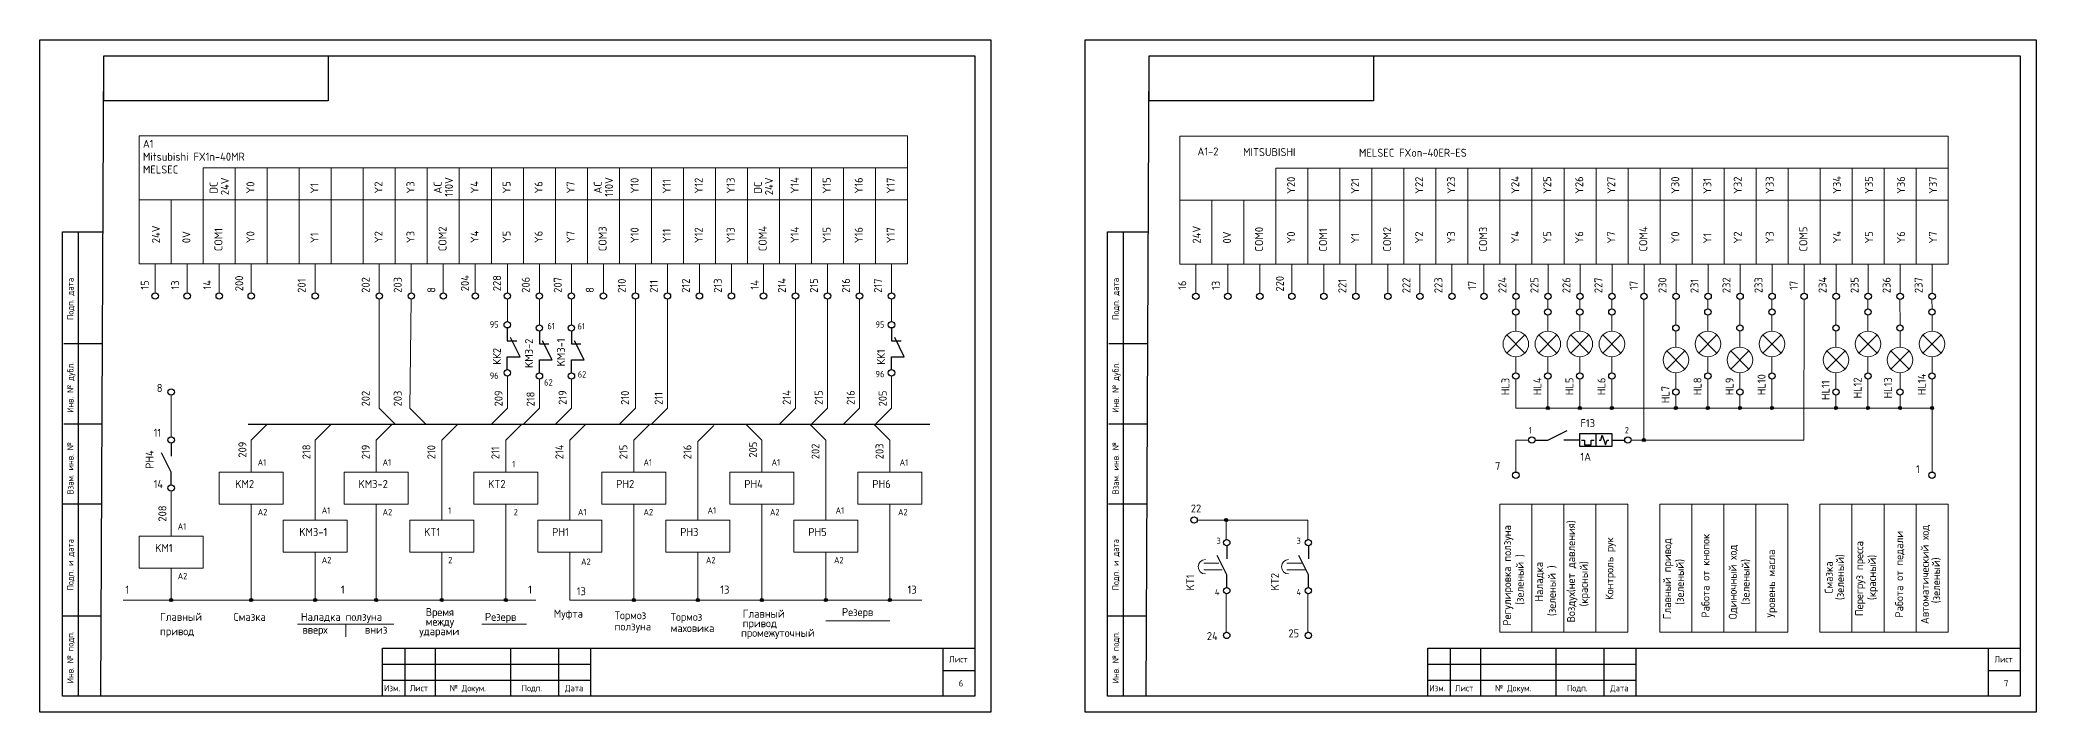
# Model space of a CAD drawing. Extents: x 1674 to 4134, y 3039 to 4124.
# Drawn here: x 1674 to 2298, y 3290 to 3500 of the extents above; entities that cross this region are included whole.
import ezdxf

# ---------------------------------------------------------------- set-up
doc = ezdxf.new("R2010")
doc.units = 0
doc.layers.get('0').update_dxf_attribs({"linetype": 'CONTINUOUS'})
doc.layers.add('Аппаратура', color=7, linetype='CONTINUOUS', lineweight=20)
doc.layers.add('Рамки', color=7, linetype='CONTINUOUS', lineweight=25)
doc.styles.get("Standard").update_dxf_attribs({"font": 'Standard'})

msp = doc.modelspace()

# ---------------------------------------------------------------- hatches: boundary and pattern name
h = msp.add_hatch(color=256)
edge = h.paths.add_edge_path(flags=0)
edge.add_arc((2145.5, 3385), 0.5, 0, 180)
edge.add_arc((2145.5, 3385), 0.5, 180, 0)
h = msp.add_hatch(color=256)
edge = h.paths.add_edge_path(flags=0)
edge.add_arc((2155.5, 3385), 0.5, 0, 180)
edge.add_arc((2155.5, 3385), 0.5, 180, 0)
h = msp.add_hatch(color=256)
edge = h.paths.add_edge_path(flags=0)
edge.add_arc((2165.5, 3385), 0.5, 0, 180)
edge.add_arc((2165.5, 3385), 0.5, 180, 0)
h = msp.add_hatch(color=256)
edge = h.paths.add_edge_path(flags=0)
edge.add_arc((2185.5, 3385), 0.5, 0, 180)
edge.add_arc((2185.5, 3385), 0.5, 180, 0)
h = msp.add_hatch(color=256)
edge = h.paths.add_edge_path(flags=0)
edge.add_arc((2195.5, 3385), 0.5, 0, 180)
edge.add_arc((2195.5, 3385), 0.5, 180, 0)
h = msp.add_hatch(color=256)
edge = h.paths.add_edge_path(flags=0)
edge.add_arc((2205.5, 3385), 0.5, 0, 180)
edge.add_arc((2205.5, 3385), 0.5, 180, 0)
h = msp.add_hatch(color=256)
edge = h.paths.add_edge_path(flags=0)
edge.add_arc((2215.5, 3385), 0.5, 0, 180)
edge.add_arc((2215.5, 3385), 0.5, 180, 0)
h = msp.add_hatch(color=256)
edge = h.paths.add_edge_path(flags=0)
edge.add_arc((2235.5, 3385), 0.5, 0, 180)
edge.add_arc((2235.5, 3385), 0.5, 180, 0)
h = msp.add_hatch(color=256)
edge = h.paths.add_edge_path(flags=0)
edge.add_arc((2245.5, 3385), 0.5, 0, 180)
edge.add_arc((2245.5, 3385), 0.5, 180, 0)
h = msp.add_hatch(color=256)
edge = h.paths.add_edge_path(flags=0)
edge.add_arc((2255.5, 3385), 0.5, 0, 180)
edge.add_arc((2255.5, 3385), 0.5, 180, 0)
h = msp.add_hatch(color=256)
edge = h.paths.add_edge_path(flags=0)
edge.add_arc((2265.5, 3385), 0.5, 0, 180)
edge.add_arc((2265.5, 3385), 0.5, 180, 0)
h = msp.add_hatch(color=256)
edge = h.paths.add_edge_path(flags=0)
edge.add_arc((2175.49, 3375), 0.5, 0, 180)
edge.add_arc((2175.49, 3375), 0.5, 180, 0)
h = msp.add_hatch(color=256)
edge = h.paths.add_edge_path(flags=0)
edge.add_arc((2045, 3350), 0.5, 0, 180)
edge.add_arc((2045, 3350), 0.5, 180, 0)
h = msp.add_hatch(color=256)
edge = h.paths.add_edge_path(flags=0)
edge.add_arc((1715.5, 3325), 0.5, 0, 180)
edge.add_arc((1715.5, 3325), 0.5, 180, 0)
h = msp.add_hatch(color=256)
edge = h.paths.add_edge_path(flags=0)
edge.add_arc((1740.5, 3325), 0.5, 0, 180)
edge.add_arc((1740.5, 3325), 0.5, 180, 0)
h = msp.add_hatch(color=256)
edge = h.paths.add_edge_path(flags=0)
edge.add_arc((1760.5, 3325), 0.5, 0, 180)
edge.add_arc((1760.5, 3325), 0.5, 180, 0)
h = msp.add_hatch(color=256)
edge = h.paths.add_edge_path(flags=0)
edge.add_arc((1779.5, 3325), 0.5, 0, 180)
edge.add_arc((1779.5, 3325), 0.5, 180, 0)
h = msp.add_hatch(color=256)
edge = h.paths.add_edge_path(flags=0)
edge.add_arc((1800, 3325), 0.5, 0, 180)
edge.add_arc((1800, 3325), 0.5, 180, 0)
h = msp.add_hatch(color=256)
edge = h.paths.add_edge_path(flags=0)
edge.add_arc((1820, 3325), 0.5, 0, 180)
edge.add_arc((1820, 3325), 0.5, 180, 0)
h = msp.add_hatch(color=256)
edge = h.paths.add_edge_path(flags=0)
edge.add_arc((1860, 3325), 0.5, 0, 180)
edge.add_arc((1860, 3325), 0.5, 180, 0)
h = msp.add_hatch(color=256)
edge = h.paths.add_edge_path(flags=0)
edge.add_arc((1880, 3325), 0.5, 0, 180)
edge.add_arc((1880, 3325), 0.5, 180, 0)
h = msp.add_hatch(color=256)
edge = h.paths.add_edge_path(flags=0)
edge.add_arc((1900, 3325), 0.5, 0, 180)
edge.add_arc((1900, 3325), 0.5, 180, 0)
h = msp.add_hatch(color=256)
edge = h.paths.add_edge_path(flags=0)
edge.add_arc((1920, 3325), 0.5, 0, 180)
edge.add_arc((1920, 3325), 0.5, 180, 0)
h = msp.add_hatch(color=256)
edge = h.paths.add_edge_path(flags=0)
edge.add_arc((1940, 3325), 0.5, 0, 180)
edge.add_arc((1940, 3325), 0.5, 180, 0)

# ---------------------------------------------------------------- linework, layer by layer
for p, q in [((1820.48, 3410), (1820.48, 3406)), ((1820.48, 3406), (1823.48, 3406)), ((1824.48, 3401), (1821.48, 3407)), ((1830.5, 3409), (1830.5, 3405)), ((1830.5, 3405), (1833.5, 3405)), ((1834.5, 3400), (1831.5, 3406)), ((1840.5, 3409), (1840.5, 3405)), ((1840.5, 3405), (1843.5, 3405)), ((1844.5, 3400), (1841.5, 3406)), ((1940.48, 3410), (1940.48, 3406)), ((1940.48, 3406), (1943.48, 3406)), ((1944.48, 3401), (1941.48, 3407)), ((1820.48, 3397), (1820.48, 3401)), ((1820.48, 3401), (1824.48, 3401)), ((1830.5, 3396), (1830.5, 3400)), ((1830.5, 3400), (1834.5, 3400)), ((1840.5, 3396), (1840.5, 3400)), ((1840.5, 3400), (1844.5, 3400)), ((1940.48, 3401), (1944.48, 3401)), ((1940.48, 3397), (1940.48, 3401)), ((1715.5, 3374), (1715.5, 3370)), ((2141.5, 3375), (2145.5, 3375)), ((2145.5, 3375), (2151.5, 3378)), ((2155.5, 3375), (2150.5, 3375)), ((2156, 3375), (2157, 3375)), ((2157, 3375), (2157, 3373.5)), ((2157, 3373.5), (2159, 3373.5)), ((2159, 3375), (2160, 3375)), ((2159, 3373.5), (2159, 3375)), ((2160.5, 3377), (2160.5, 3373)), ((2161.5, 3375), (2162, 3375)), ((2162, 3375), (2162.5, 3376.5)), ((2162.5, 3376.5), (2163.5, 3373.5)), ((2163.5, 3373.5), (2164, 3375)), ((2164, 3375), (2164.5, 3375)), ((2165.5, 3375), (2169.5, 3375)), ((1715.5, 3365), (1712.5, 3371)), ((1715.5, 3361), (1715.5, 3365)), ((2045.2, 3332.92), (2042.2, 3338.92)), ((2045.2, 3341.92), (2045.2, 3337.92)), ((2070.7, 3332.92), (2067.7, 3338.92)), ((2070.7, 3341.92), (2070.7, 3337.92)), ((2045.2, 3328.92), (2045.2, 3332.92)), ((2070.7, 3328.92), (2070.7, 3332.92))]:
    msp.add_line(p, q)
msp.add_lwpolyline([(2155.5, 3377), (2165.5, 3377), (2165.5, 3373), (2155.5, 3373)], close=True)
for centre, radius in [((1710.5, 3420), 1), ((1720.5, 3420), 1), ((1730.5, 3420), 1), ((1740.5, 3420), 1), ((1760.5, 3420), 1), ((1780.5, 3420), 1), ((1790.5, 3420), 1), ((1800.5, 3420), 1), ((1810.5, 3420), 1), ((1820.5, 3420), 1), ((1830.5, 3420), 1), ((1840.5, 3420), 1), ((1850.5, 3420), 1), ((1860.5, 3420), 1), ((1870.5, 3420), 1), ((1880.5, 3420), 1), ((1890.5, 3420), 1), ((1900.5, 3420), 1), ((1910.5, 3420), 1), ((1920.5, 3420), 1), ((1930.5, 3420), 1), ((1940.5, 3420), 1), ((2035.55, 3419.89), 1), ((2045.55, 3419.89), 1), ((2055.55, 3419.89), 1), ((2065.55, 3419.89), 1), ((2075.55, 3419.89), 1), ((2085.55, 3419.89), 1), ((2095.55, 3419.89), 1), ((2105.55, 3419.89), 1), ((2115.55, 3419.89), 1), ((2125.55, 3419.89), 1), ((2135.55, 3419.89), 1), ((2145.55, 3419.89), 1), ((2155.55, 3419.89), 1), ((2165.55, 3419.89), 1), ((2175.55, 3419.89), 1), ((2185.55, 3419.89), 1), ((2195.55, 3419.89), 1), ((2205.55, 3419.89), 1), ((2215.55, 3419.89), 1), ((2225.55, 3419.89), 1), ((2235.55, 3419.89), 1), ((2245.55, 3419.89), 1), ((2255.55, 3419.89), 1), ((2265.55, 3419.89), 1), ((1820.48, 3411), 1), ((1830.5, 3410), 1), ((1840.5, 3410), 1), ((1940.48, 3411), 1), ((2135.5, 3415), 1), ((2145.5, 3415), 1), ((2155.5, 3415), 1), ((2165.5, 3415), 1), ((2185.5, 3410), 1), ((2195.5, 3415), 1), ((2205.5, 3410), 1), ((2215.5, 3415), 1), ((2235.5, 3410), 1), ((2245.5, 3415), 1), ((2255.5, 3410), 1), ((2265.5, 3415), 1), ((1820.5, 3396), 1), ((1830.52, 3395), 1), ((1840.52, 3395), 1), ((1940.5, 3396), 1), ((2135.5, 3395), 1), ((2145.5, 3395), 1), ((2155.5, 3395), 1), ((2165.5, 3395), 1), ((2195.5, 3395), 1), ((2215.5, 3395), 1), ((2245.5, 3395), 1), ((2265.5, 3395), 1), ((1715.5, 3390), 1), ((2185.5, 3390), 1), ((2205.5, 3390), 1), ((2235.5, 3390), 1), ((2255.5, 3390), 1), ((2145.5, 3385), 0.5), ((2155.5, 3385), 0.5), ((2165.5, 3385), 0.5), ((2185.5, 3385), 0.5), ((2195.5, 3385), 0.5), ((2205.5, 3385), 0.5), ((2215.5, 3385), 0.5), ((2235.5, 3385), 0.5), ((2245.5, 3385), 0.5), ((2255.5, 3385), 0.5), ((2265.5, 3385), 0.5), ((1715.5, 3375), 1), ((2140.5, 3375), 1), ((2170.5, 3375), 1), ((2175.49, 3375), 0.5), ((1715.5, 3360), 1), ((2135.5, 3364), 1), ((2265.5, 3364), 1), ((2035, 3350), 1), ((2045, 3350), 0.5), ((2045.2, 3342.92), 1), ((2070.7, 3342.92), 1), ((1715.5, 3325), 0.5), ((1740.5, 3325), 0.5), ((1760.5, 3325), 0.5), ((1779.5, 3325), 0.5), ((1800, 3325), 0.5), ((1820, 3325), 0.5), ((1860, 3325), 0.5), ((1880, 3325), 0.5), ((1900, 3325), 0.5), ((1920, 3325), 0.5), ((1940, 3325), 0.5), ((2045.2, 3327.92), 1), ((2070.7, 3327.92), 1), ((2045.2, 3313.96), 1), ((2070.7, 3313.96), 1)]:
    msp.add_circle(centre, radius)
at = {"layer": 'Аппаратура'}
for p, q in [((1710.5, 3430), (1710.5, 3421)), ((1720.5, 3430), (1720.5, 3421)), ((1730.5, 3430), (1730.5, 3421)), ((1740.5, 3430), (1740.5, 3421)), ((1760.5, 3430), (1760.5, 3421)), ((1780.5, 3430), (1780.5, 3421)), ((1790.5, 3430), (1790.5, 3421)), ((1800.5, 3430), (1800.5, 3421)), ((1810.5, 3430), (1810.5, 3421)), ((1820.5, 3430), (1820.5, 3421)), ((1830.5, 3430), (1830.5, 3421)), ((1840.5, 3430), (1840.5, 3421)), ((1850.5, 3430), (1850.5, 3421)), ((1860.5, 3430), (1860.5, 3421)), ((1870.5, 3430), (1870.5, 3421)), ((1880.5, 3430), (1880.5, 3421)), ((1890.5, 3430), (1890.5, 3421)), ((1900.5, 3430), (1900.5, 3421)), ((1910.5, 3430), (1910.5, 3421)), ((1920.5, 3430), (1920.5, 3421)), ((1930.5, 3430), (1930.5, 3421)), ((1940.5, 3430), (1940.5, 3421)), ((2035.55, 3429.89), (2035.55, 3420.89)), ((2045.55, 3429.89), (2045.55, 3420.89)), ((2055.55, 3429.89), (2055.55, 3420.89)), ((2065.55, 3429.89), (2065.55, 3420.89)), ((2075.55, 3429.89), (2075.55, 3420.89)), ((2085.55, 3429.89), (2085.55, 3420.89)), ((2095.55, 3429.89), (2095.55, 3420.89)), ((2105.55, 3429.89), (2105.55, 3420.89)), ((2115.55, 3429.89), (2115.55, 3420.89)), ((2125.55, 3429.89), (2125.55, 3420.89)), ((2135.55, 3429.89), (2135.55, 3420.89)), ((2145.55, 3429.89), (2145.55, 3420.89)), ((2155.55, 3429.89), (2155.55, 3420.89)), ((2165.55, 3429.89), (2165.55, 3420.89)), ((2175.55, 3429.89), (2175.55, 3420.89)), ((2185.55, 3429.89), (2185.55, 3420.89)), ((2195.55, 3429.89), (2195.55, 3420.89)), ((2205.55, 3429.89), (2205.55, 3420.89)), ((2215.55, 3429.89), (2215.55, 3420.89)), ((2225.55, 3429.89), (2225.55, 3420.89)), ((2235.55, 3429.89), (2235.55, 3420.89)), ((2245.55, 3429.89), (2245.55, 3420.89)), ((2255.55, 3429.89), (2255.55, 3420.89)), ((2265.55, 3429.89), (2265.55, 3420.89)), ((1780.5, 3419), (1780.5, 3385)), ((1790.5, 3419), (1790, 3385)), ((1820.5, 3412), (1820.5, 3419)), ((1830.5, 3411), (1830.5, 3419)), ((1840.5, 3411), (1840.5, 3419)), ((1860.5, 3419), (1860.5, 3385)), ((1870.5, 3419), (1870.5, 3385)), ((1910.5, 3419), (1910.5, 3385)), ((1920.5, 3419), (1920.5, 3385)), ((1930.5, 3419), (1930.5, 3385)), ((1940.5, 3412), (1940.5, 3419)), ((2135.49, 3418.9), (2135.5, 3416)), ((2145.49, 3418.9), (2145.5, 3416)), ((2155.49, 3418.9), (2155.5, 3416)), ((2165.49, 3418.9), (2165.5, 3416)), ((2175.49, 3418.9), (2175.49, 3375)), ((2185.49, 3418.9), (2185.5, 3411)), ((2195.49, 3418.9), (2195.5, 3416)), ((2205.49, 3418.9), (2205.5, 3411)), ((2215.49, 3418.9), (2215.5, 3416)), ((2225.5, 3375), (2225.55, 3418.89)), ((2235.49, 3418.9), (2235.5, 3411)), ((2245.49, 3418.9), (2245.5, 3416)), ((2255.49, 3418.9), (2255.5, 3411)), ((2265.49, 3418.9), (2265.5, 3416)), ((2135.5, 3409), (2135.5, 3414)), ((2145.5, 3409), (2145.5, 3414)), ((2155.5, 3409), (2155.5, 3414)), ((2165.5, 3409), (2165.5, 3414)), ((2195.5, 3409), (2195.5, 3414)), ((2215.5, 3409), (2215.5, 3414)), ((2245.5, 3409), (2245.5, 3414)), ((2265.5, 3409), (2265.5, 3414)), ((2132.67, 3407.83), (2138.33, 3402.17)), ((2132.67, 3402.17), (2138.33, 3407.83)), ((2142.67, 3402.17), (2148.33, 3407.83)), ((2142.67, 3407.83), (2148.33, 3402.17)), ((2152.67, 3402.17), (2158.33, 3407.83)), ((2152.67, 3407.83), (2158.33, 3402.17)), ((2162.67, 3402.17), (2168.33, 3407.83)), ((2162.67, 3407.83), (2168.33, 3402.17)), ((2185.5, 3404), (2185.5, 3409)), ((2192.67, 3407.83), (2198.33, 3402.17)), ((2192.67, 3402.17), (2198.33, 3407.83)), ((2205.5, 3404), (2205.5, 3409)), ((2212.67, 3407.83), (2218.33, 3402.17)), ((2212.67, 3402.17), (2218.33, 3407.83)), ((2235.5, 3404), (2235.5, 3409)), ((2242.67, 3407.83), (2248.33, 3402.17)), ((2242.67, 3402.17), (2248.33, 3407.83)), ((2255.5, 3404), (2255.5, 3409)), ((2262.67, 3407.83), (2268.33, 3402.17)), ((2262.67, 3402.17), (2268.33, 3407.83)), ((2135.5, 3396), (2135.5, 3401)), ((2145.5, 3396), (2145.5, 3401)), ((2155.5, 3396), (2155.5, 3401)), ((2165.5, 3396), (2165.5, 3401)), ((2182.67, 3402.83), (2188.33, 3397.17)), ((2182.67, 3397.17), (2188.33, 3402.83)), ((2195.5, 3396), (2195.5, 3401)), ((2202.67, 3402.83), (2208.33, 3397.17)), ((2202.67, 3397.17), (2208.33, 3402.83)), ((2215.5, 3396), (2215.5, 3401)), ((2232.67, 3402.83), (2238.33, 3397.17)), ((2232.67, 3397.17), (2238.33, 3402.83)), ((2245.5, 3396), (2245.5, 3401)), ((2252.67, 3402.83), (2258.33, 3397.17)), ((2252.67, 3397.17), (2258.33, 3402.83)), ((2265.5, 3396), (2265.5, 3401)), ((1820.5, 3385), (1820.5, 3395)), ((1830.5, 3394), (1830.5, 3385)), ((1840.52, 3394), (1840.52, 3385)), ((1940.5, 3395), (1940.5, 3385)), ((2135.5, 3394), (2135.5, 3385)), ((2145.5, 3394), (2145.5, 3385)), ((2155.5, 3394), (2155.5, 3385)), ((2165.5, 3394), (2165.5, 3385)), ((2185.5, 3391), (2185.5, 3396)), ((2195.5, 3394), (2195.5, 3385)), ((2205.5, 3391), (2205.5, 3396)), ((2215.5, 3394), (2215.5, 3385)), ((2235.5, 3391), (2235.5, 3396)), ((2245.5, 3394), (2245.5, 3385)), ((2255.5, 3391), (2255.5, 3396)), ((2265.5, 3394), (2265.5, 3365)), ((1715.5, 3389), (1715.5, 3376)), ((2185.5, 3389), (2185.5, 3385)), ((2205.5, 3389), (2205.5, 3385)), ((2235.5, 3389), (2235.5, 3385)), ((2255.5, 3389), (2255.5, 3385)), ((1740.5, 3375), (1745.5, 3380)), ((1760.5, 3375), (1765.5, 3380)), ((1779.5, 3375), (1784.5, 3380)), ((1785.5, 3380), (1780.5, 3385)), ((1795, 3380), (1790, 3385)), ((1800, 3375), (1805, 3380)), ((1820.5, 3385), (1815.5, 3380)), ((1820, 3375), (1825, 3380)), ((1830.5, 3385), (1825.5, 3380)), ((1840.5, 3385), (1835.5, 3380)), ((1840, 3375), (1845, 3380)), ((1860.5, 3385), (1855.5, 3380)), ((1860, 3375), (1865, 3380)), ((1870.5, 3385), (1865.5, 3380)), ((1880, 3374.5), (1885, 3379.5)), ((1900, 3375), (1895, 3380)), ((1910.5, 3385), (1905.5, 3380)), ((1920, 3375), (1915, 3380)), ((1920.5, 3385), (1915.5, 3380)), ((1930.5, 3385), (1925.5, 3380)), ((1940, 3375), (1935, 3380)), ((1940.5, 3385), (1935.5, 3380)), ((2265.5, 3385), (2135.5, 3385)), ((1740.5, 3365), (1740.5, 3375)), ((1760.5, 3350), (1760.5, 3375)), ((1779.5, 3365), (1779.5, 3375)), ((1800, 3350), (1800, 3375)), ((1820, 3365), (1820, 3375)), ((1840, 3350), (1840, 3375)), ((1860, 3365), (1860, 3375)), ((1880, 3350), (1880, 3374.5)), ((1900, 3375), (1900, 3365)), ((1920, 3350), (1920, 3375)), ((1940, 3365), (1940, 3375)), ((2135.5, 3375), (2135.5, 3365)), ((2139.5, 3375), (2135.5, 3375)), ((2171.5, 3375), (2175.49, 3375)), ((2175.49, 3375), (2225.5, 3375)), ((1715.5, 3345), (1715.5, 3359)), ((1740.5, 3355), (1740.5, 3325)), ((1779.5, 3355), (1779.5, 3325)), ((1820, 3355), (1820, 3325)), ((1860, 3355), (1860, 3325)), ((1900, 3355), (1900, 3325)), ((1940, 3355), (1940, 3325)), ((2036, 3350), (2070.5, 3350)), ((2045.02, 3343.9), (2045, 3350)), ((2070.52, 3343.9), (2070.5, 3350)), ((1760.5, 3340), (1760.5, 3325)), ((1800, 3340), (1800, 3325)), ((1840, 3340), (1840, 3325)), ((1880, 3340), (1880, 3325)), ((1920, 3340), (1920, 3325)), ((2042.7, 3336.5), (2038, 3336.5)), ((2068.7, 3336.5), (2064, 3336.5)), ((1715.5, 3335), (1715.5, 3325)), ((2043.75, 3334.4), (2038, 3334.4)), ((2069.75, 3334.4), (2064, 3334.4)), ((1811, 3325), (1700.5, 3325)), ((1810.5, 3325), (1829.38, 3325)), ((1840, 3325), (1950, 3325)), ((2044.99, 3326.94), (2044.99, 3315)), ((2070.49, 3326.94), (2070.49, 3315)), ((1755, 3317.5), (1785, 3317.5)), ((1770, 3317.5), (1770, 3313.5)), ((1812.5, 3317.5), (1826.5, 3317.5)), ((1920, 3318.5), (1940, 3318.5))]:
    msp.add_line(p, q, dxfattribs=at)
at = {"layer": 'Аппаратура', "lineweight": 30}
msp.add_line((1739.5, 3380), (1952.5, 3380), dxfattribs=at)
at = {"layer": 'Аппаратура'}
for points in [[(1945.5, 3450), (1705.5, 3450), (1705.5, 3470), (1945.5, 3470)], [(2270.55, 3449.89), (2030.55, 3449.89), (2030.55, 3469.89), (2270.55, 3469.89)], [(1725.5, 3450), (1735.5, 3450), (1735.5, 3460), (1725.5, 3460)], [(1735.5, 3450), (1745.5, 3450), (1745.5, 3460), (1735.5, 3460)], [(1745.5, 3450), (1755.5, 3450), (1755.5, 3460), (1745.5, 3460)], [(1755.5, 3450), (1765.5, 3450), (1765.5, 3460), (1755.5, 3460)], [(1765.5, 3450), (1775.5, 3450), (1775.5, 3460), (1765.5, 3460)], [(1775.5, 3450), (1785.5, 3450), (1785.5, 3460), (1775.5, 3460)], [(1785.5, 3450), (1795.5, 3450), (1795.5, 3460), (1785.5, 3460)], [(1795.5, 3450), (1805.5, 3450), (1805.5, 3460), (1795.5, 3460)], [(1805.5, 3450), (1815.5, 3450), (1815.5, 3460), (1805.5, 3460)], [(1815.5, 3450), (1825.5, 3450), (1825.5, 3460), (1815.5, 3460)], [(1825.5, 3450), (1835.5, 3450), (1835.5, 3460), (1825.5, 3460)], [(1835.5, 3450), (1845.5, 3450), (1845.5, 3460), (1835.5, 3460)], [(1845.5, 3450), (1855.5, 3450), (1855.5, 3460), (1845.5, 3460)], [(1855.5, 3450), (1865.5, 3450), (1865.5, 3460), (1855.5, 3460)], [(1865.5, 3450), (1875.5, 3450), (1875.5, 3460), (1865.5, 3460)], [(1875.5, 3450), (1885.5, 3450), (1885.5, 3460), (1875.5, 3460)], [(1885.5, 3450), (1895.5, 3450), (1895.5, 3460), (1885.5, 3460)], [(1895.5, 3450), (1905.5, 3450), (1905.5, 3460), (1895.5, 3460)], [(1905.5, 3450), (1915.5, 3450), (1915.5, 3460), (1905.5, 3460)], [(1915.5, 3450), (1925.5, 3450), (1925.5, 3460), (1915.5, 3460)], [(1925.5, 3450), (1935.5, 3450), (1935.5, 3460), (1925.5, 3460)], [(1935.5, 3450), (1945.5, 3450), (1945.5, 3460), (1935.5, 3460)], [(2060.55, 3449.89), (2070.55, 3449.89), (2070.55, 3459.89), (2060.55, 3459.89)], [(2070.55, 3449.89), (2080.55, 3449.89), (2080.55, 3459.89), (2070.55, 3459.89)], [(2080.55, 3449.89), (2090.55, 3449.89), (2090.55, 3459.89), (2080.55, 3459.89)], [(2090.55, 3449.89), (2100.55, 3449.89), (2100.55, 3459.89), (2090.55, 3459.89)], [(2100.55, 3449.89), (2110.55, 3449.89), (2110.55, 3459.89), (2100.55, 3459.89)], [(2110.55, 3449.89), (2120.55, 3449.89), (2120.55, 3459.89), (2110.55, 3459.89)], [(2120.55, 3449.89), (2130.55, 3449.89), (2130.55, 3459.89), (2120.55, 3459.89)], [(2130.55, 3449.89), (2140.55, 3449.89), (2140.55, 3459.89), (2130.55, 3459.89)], [(2140.55, 3449.89), (2150.55, 3449.89), (2150.55, 3459.89), (2140.55, 3459.89)], [(2150.55, 3449.89), (2160.55, 3449.89), (2160.55, 3459.89), (2150.55, 3459.89)], [(2160.55, 3449.89), (2170.55, 3449.89), (2170.55, 3459.89), (2160.55, 3459.89)], [(2170.55, 3449.89), (2180.55, 3449.89), (2180.55, 3459.89), (2170.55, 3459.89)], [(2180.55, 3449.89), (2190.55, 3449.89), (2190.55, 3459.89), (2180.55, 3459.89)], [(2190.55, 3449.89), (2200.55, 3449.89), (2200.55, 3459.89), (2190.55, 3459.89)], [(2200.55, 3449.89), (2210.55, 3449.89), (2210.55, 3459.89), (2200.55, 3459.89)], [(2210.55, 3449.89), (2220.55, 3449.89), (2220.55, 3459.89), (2210.55, 3459.89)], [(2220.55, 3449.89), (2230.55, 3449.89), (2230.55, 3459.89), (2220.55, 3459.89)], [(2230.55, 3449.89), (2240.55, 3449.89), (2240.55, 3459.89), (2230.55, 3459.89)], [(2240.55, 3449.89), (2250.55, 3449.89), (2250.55, 3459.89), (2240.55, 3459.89)], [(2250.55, 3449.89), (2260.55, 3449.89), (2260.55, 3459.89), (2250.55, 3459.89)], [(2260.55, 3449.89), (2270.55, 3449.89), (2270.55, 3459.89), (2260.55, 3459.89)], [(1715.5, 3450), (1705.5, 3450), (1705.5, 3430), (1715.5, 3430)], [(1725.5, 3450), (1715.5, 3450), (1715.5, 3430), (1725.5, 3430)], [(1735.5, 3450), (1725.5, 3450), (1725.5, 3430), (1735.5, 3430)], [(1745.5, 3450), (1735.5, 3450), (1735.5, 3430), (1745.5, 3430)], [(1755.5, 3450), (1745.5, 3450), (1745.5, 3430), (1755.5, 3430)], [(1765.5, 3450), (1755.5, 3450), (1755.5, 3430), (1765.5, 3430)], [(1775.5, 3450), (1765.5, 3450), (1765.5, 3430), (1775.5, 3430)], [(1785.5, 3450), (1775.5, 3450), (1775.5, 3430), (1785.5, 3430)], [(1795.5, 3450), (1785.5, 3450), (1785.5, 3430), (1795.5, 3430)], [(1805.5, 3450), (1795.5, 3450), (1795.5, 3430), (1805.5, 3430)], [(1815.5, 3450), (1805.5, 3450), (1805.5, 3430), (1815.5, 3430)], [(1825.5, 3450), (1815.5, 3450), (1815.5, 3430), (1825.5, 3430)], [(1835.5, 3450), (1825.5, 3450), (1825.5, 3430), (1835.5, 3430)], [(1845.5, 3450), (1835.5, 3450), (1835.5, 3430), (1845.5, 3430)], [(1855.5, 3450), (1845.5, 3450), (1845.5, 3430), (1855.5, 3430)], [(1865.5, 3450), (1855.5, 3450), (1855.5, 3430), (1865.5, 3430)], [(1875.5, 3450), (1865.5, 3450), (1865.5, 3430), (1875.5, 3430)], [(1885.5, 3450), (1875.5, 3450), (1875.5, 3430), (1885.5, 3430)], [(1895.5, 3450), (1885.5, 3450), (1885.5, 3430), (1895.5, 3430)], [(1905.5, 3450), (1895.5, 3450), (1895.5, 3430), (1905.5, 3430)], [(1915.5, 3450), (1905.5, 3450), (1905.5, 3430), (1915.5, 3430)], [(1925.5, 3450), (1915.5, 3450), (1915.5, 3430), (1925.5, 3430)], [(1935.5, 3450), (1925.5, 3450), (1925.5, 3430), (1935.5, 3430)], [(1945.5, 3450), (1935.5, 3450), (1935.5, 3430), (1945.5, 3430)], [(2040.55, 3449.89), (2030.55, 3449.89), (2030.55, 3429.89), (2040.55, 3429.89)], [(2050.55, 3449.89), (2040.55, 3449.89), (2040.55, 3429.89), (2050.55, 3429.89)], [(2060.55, 3449.89), (2050.55, 3449.89), (2050.55, 3429.89), (2060.55, 3429.89)], [(2070.55, 3449.89), (2060.55, 3449.89), (2060.55, 3429.89), (2070.55, 3429.89)], [(2080.55, 3449.89), (2070.55, 3449.89), (2070.55, 3429.89), (2080.55, 3429.89)], [(2090.55, 3449.89), (2080.55, 3449.89), (2080.55, 3429.89), (2090.55, 3429.89)], [(2100.55, 3449.89), (2090.55, 3449.89), (2090.55, 3429.89), (2100.55, 3429.89)], [(2110.55, 3449.89), (2100.55, 3449.89), (2100.55, 3429.89), (2110.55, 3429.89)], [(2120.55, 3449.89), (2110.55, 3449.89), (2110.55, 3429.89), (2120.55, 3429.89)], [(2130.55, 3449.89), (2120.55, 3449.89), (2120.55, 3429.89), (2130.55, 3429.89)], [(2140.55, 3449.89), (2130.55, 3449.89), (2130.55, 3429.89), (2140.55, 3429.89)], [(2150.55, 3449.89), (2140.55, 3449.89), (2140.55, 3429.89), (2150.55, 3429.89)], [(2160.55, 3449.89), (2150.55, 3449.89), (2150.55, 3429.89), (2160.55, 3429.89)], [(2170.55, 3449.89), (2160.55, 3449.89), (2160.55, 3429.89), (2170.55, 3429.89)], [(2180.55, 3449.89), (2170.55, 3449.89), (2170.55, 3429.89), (2180.55, 3429.89)], [(2190.55, 3449.89), (2180.55, 3449.89), (2180.55, 3429.89), (2190.55, 3429.89)], [(2200.55, 3449.89), (2190.55, 3449.89), (2190.55, 3429.89), (2200.55, 3429.89)], [(2210.55, 3449.89), (2200.55, 3449.89), (2200.55, 3429.89), (2210.55, 3429.89)], [(2220.55, 3449.89), (2210.55, 3449.89), (2210.55, 3429.89), (2220.55, 3429.89)], [(2230.55, 3449.89), (2220.55, 3449.89), (2220.55, 3429.89), (2230.55, 3429.89)], [(2240.55, 3449.89), (2230.55, 3449.89), (2230.55, 3429.89), (2240.55, 3429.89)], [(2250.55, 3449.89), (2240.55, 3449.89), (2240.55, 3429.89), (2250.55, 3429.89)], [(2260.55, 3449.89), (2250.55, 3449.89), (2250.55, 3429.89), (2260.55, 3429.89)], [(2270.55, 3449.89), (2260.55, 3449.89), (2260.55, 3429.89), (2270.55, 3429.89)], [(1730.5, 3365), (1750.5, 3365), (1750.5, 3355), (1730.5, 3355)], [(1769.5, 3365), (1789.5, 3365), (1789.5, 3355), (1769.5, 3355)], [(1810, 3365), (1830, 3365), (1830, 3355), (1810, 3355)], [(1850, 3365), (1870, 3365), (1870, 3355), (1850, 3355)], [(1890, 3365), (1910, 3365), (1910, 3355), (1890, 3355)], [(1930, 3365), (1950, 3365), (1950, 3355), (1930, 3355)], [(2130.5, 3355), (2140.5, 3355), (2140.5, 3315), (2130.5, 3315)], [(2140.5, 3355), (2150.5, 3355), (2150.5, 3315), (2140.5, 3315)], [(2150.5, 3355), (2160.5, 3355), (2160.5, 3315), (2150.5, 3315)], [(2160.5, 3355), (2170.5, 3355), (2170.5, 3315), (2160.5, 3315)], [(2180.5, 3355), (2190.5, 3355), (2190.5, 3315), (2180.5, 3315)], [(2190.5, 3355), (2200.5, 3355), (2200.5, 3315), (2190.5, 3315)], [(2200.5, 3355), (2210.5, 3355), (2210.5, 3315), (2200.5, 3315)], [(2210.5, 3355), (2220.5, 3355), (2220.5, 3315), (2210.5, 3315)], [(2230.5, 3355), (2240.5, 3355), (2240.5, 3315), (2230.5, 3315)], [(2240.5, 3355), (2250.5, 3355), (2250.5, 3315), (2240.5, 3315)], [(2250.5, 3355), (2260.5, 3355), (2260.5, 3315), (2250.5, 3315)], [(2260.5, 3355), (2270.5, 3355), (2270.5, 3315), (2260.5, 3315)], [(1750.5, 3350), (1770.5, 3350), (1770.5, 3340), (1750.5, 3340)], [(1790, 3350), (1810, 3350), (1810, 3340), (1790, 3340)], [(1830, 3350), (1850, 3350), (1850, 3340), (1830, 3340)], [(1870, 3350), (1890, 3350), (1890, 3340), (1870, 3340)], [(1910, 3350), (1930, 3350), (1930, 3340), (1910, 3340)], [(1705.5, 3345), (1725.5, 3345), (1725.5, 3335), (1705.5, 3335)]]:
    msp.add_lwpolyline(points, close=True, dxfattribs=at)
for centre in [(2135.5, 3405), (2145.5, 3405), (2155.5, 3405), (2165.5, 3405), (2195.5, 3405), (2215.5, 3405), (2245.5, 3405), (2265.5, 3405), (2185.5, 3400), (2205.5, 3400), (2235.5, 3400), (2255.5, 3400)]:
    msp.add_circle(centre, 4, dxfattribs=at)
for centre in [(2038.52, 3335.4), (2064.52, 3335.4)]:
    msp.add_arc(centre, 2.23, 90, 270, dxfattribs=at)
at = {"layer": 'Рамки'}
for p, q in [((1693.5, 3295), (1694.5, 3495)), ((1694.5, 3495), (1966.5, 3495)), ((1966.5, 3495), (1966.5, 3295)), ((2020, 3295), (2021, 3495)), ((2021, 3495), (2293, 3495)), ((2293, 3495), (2293, 3295)), ((1681.5, 3440), (1694.22, 3440)), ((1681.5, 3295), (1681.5, 3440)), ((1686.5, 3295), (1686.5, 3440)), ((2008, 3440), (2020.72, 3440)), ((2008, 3295), (2008, 3440)), ((2013, 3295), (2013, 3440)), ((1693.92, 3405), (1681.92, 3405)), ((2020.42, 3405), (2008.42, 3405)), ((1693.92, 3380), (1681.92, 3380)), ((2020.42, 3380), (2008.42, 3380)), ((1693.8, 3355), (1681.8, 3355)), ((2020.3, 3355), (2008.3, 3355)), ((1693.62, 3320), (1681.62, 3320)), ((1693.62, 3320), (1681.62, 3320)), ((1693.62, 3320), (1681.62, 3320)), ((2020.12, 3320), (2008.12, 3320)), ((2020.12, 3320), (2008.12, 3320)), ((2020.12, 3320), (2008.12, 3320)), ((1781.5, 3305), (1846.5, 3305)), ((1788.5, 3310), (1788.5, 3295)), ((1798, 3310), (1798, 3295)), ((1821.5, 3310), (1821.5, 3295)), ((1836.5, 3310), (1836.5, 3295)), ((1956.5, 3310), (1956.5, 3295)), ((2108, 3305), (2173, 3305)), ((2115, 3310), (2115, 3295)), ((2124.5, 3310), (2124.5, 3295)), ((2148, 3310), (2148, 3295)), ((2163, 3310), (2163, 3295)), ((2283, 3310), (2283, 3295)), ((1781.5, 3300), (1846.5, 3300)), ((1956.5, 3303), (1966.5, 3303)), ((2108, 3300), (2173, 3300)), ((2283, 3303), (2293, 3303)), ((1693.5, 3295), (1681.5, 3295)), ((1966.5, 3295), (1693.5, 3295)), ((2020, 3295), (2008, 3295)), ((2293, 3295), (2020, 3295))]:
    msp.add_line(p, q, dxfattribs=at)
for points in [[(1674.5, 3500), (1971.5, 3500), (1971.5, 3290), (1674.5, 3290)], [(2001, 3500), (2298, 3500), (2298, 3290), (2001, 3290)], [(1694.5, 3495), (1764.5, 3495), (1764.5, 3481), (1694.5, 3481)], [(2021, 3495), (2091, 3495), (2091, 3481), (2021, 3481)], [(1781.5, 3295), (1781.5, 3310), (1966.5, 3310), (1966.5, 3295)], [(1781.5, 3310), (1846.5, 3310), (1846.5, 3295), (1781.5, 3295)], [(2108, 3295), (2108, 3310), (2293, 3310), (2293, 3295)], [(2108, 3310), (2173, 3310), (2173, 3295), (2108, 3295)]]:
    msp.add_lwpolyline(points, close=True, dxfattribs=at)

# ---------------------------------------------------------------- texts
for s, height, p in [('A1', 2.5, (1706.67, 3466.29)), ('Mitsubishi FX1n-40MR', 2.5, (1706.67, 3462.27)), ('MELSEC', 2.5, (1706.67, 3458.26)), ('A1-2', 2.5, (2036.05, 3463.89)), ('MITSUBISHI', 2.5, (2050.31, 3463.7)), ('MELSEC FXon-40ER-ES', 2.5, (2086.5, 3463.5)), ('95', 2, (1815, 3410.1)), ('61', 2, (1833, 3409.6)), ('61', 2, (1842.43, 3409.54)), ('95', 2, (1935.5, 3410.1)), ('8', 2.5, (1711, 3390)), ('96', 2, (1815, 3394.1)), ('62', 2, (1832, 3392)), ('62', 2, (1842.48, 3394.52)), ('96', 2, (1935.5, 3394.6)), ('F13', 2.5, (2155.68, 3379.01)), ('11', 2.5, (1710, 3376)), ('1', 2, (2139.52, 3377.06)), ('2', 2, (2169.52, 3377.06)), ('A1', 2, (1742.53, 3366.99)), ('A1', 2, (1781.53, 3366.99)), ('1', 2, (1822.03, 3366.49)), ('A1', 2, (1863.03, 3366.99)), ('A1', 2, (1903.03, 3366.99)), ('A1', 2, (1943.03, 3366.99)), ('7', 2.5, (2128.99, 3365.65)), ('1A', 2.5, (2155.68, 3368.51)), ('1', 2.5, (2260.5, 3364.65)), ('14', 2.5, (1710, 3360)), ('KM2', 2.5, (1735.5, 3360)), ('KM3-2', 2.5, (1774, 3360)), ('KT2', 2.5, (1814.5, 3360)), ('PH2', 2.5, (1854.5, 3360)), ('PH4', 2.5, (1894.5, 3360)), ('PH6', 2.5, (1934.5, 3360)), ('22', 2.5, (2033.98, 3352.36)), ('A1', 2, (1717.53, 3346.99)), ('A2', 2, (1742.53, 3351.49)), ('A1', 2, (1762.53, 3351.99)), ('A2', 2, (1781.53, 3351.49)), ('1', 2, (1802.03, 3351.99)), ('2', 2, (1822.5, 3351.5)), ('A1', 2, (1842.53, 3351.49)), ('A2', 2, (1863.03, 3351.49)), ('A1', 2, (1883.03, 3351.99)), ('A2', 2, (1902.53, 3351.49)), ('A1', 2, (1923.03, 3351.99)), ('A2', 2, (1942.53, 3351.49)), ('KM1', 2.5, (1710.5, 3340)), ('KM3-1', 2.5, (1755.5, 3345)), ('KT1', 2.5, (1794.5, 3345)), ('PH1', 2.5, (1834.5, 3345)), ('PH3', 2.5, (1874.5, 3345)), ('PH5', 2.5, (1914.5, 3345)), ('3', 2, (2042, 3342.5)), ('3', 2, (2067, 3342.5)), ('A2', 2, (1762.53, 3336.49)), ('2', 2, (1802.03, 3336.49)), ('A2', 2, (1843.53, 3335.99)), ('A2', 2, (1882.53, 3336.49)), ('A2', 2, (1922.53, 3336.49)), ('1', 2.5, (1701.18, 3327.01)), ('A2', 2, (1717.53, 3331.49)), ('1', 2.5, (1768.5, 3327)), ('1', 2.5, (1827, 3327)), ('13', 2.5, (1887, 3327)), ('13', 2.5, (1945.5, 3327)), ('13', 2.5, (1842.18, 3326.51)), ('4', 2, (2041.5, 3326.5)), ('4', 2, (2067, 3326.5)), ('Главный', 2.5, (1712, 3318.5)), ('Смазка', 2.5, (1735, 3318.5)), ('Наладка ползуна', 2.5, (1756, 3318.5)), ('между', 2.5, (1795, 3317)), ('Время', 2.5, (1795, 3320)), ('Резерв', 2.5, (1813.5, 3318.5)), ('Муфта', 2.5, (1835, 3319.5)), ('Тормоз', 2.5, (1854, 3319)), ('ползуна', 2.5, (1854, 3315.5)), ('Тормоз', 2.5, (1871.5, 3318.5)), ('привод', 2.5, (1894, 3316.5)), ('Главный ', 2.5, (1894, 3319.5)), ('Резерв', 2.5, (1925, 3320)), ('привод', 2.5, (1712, 3314)), ('вверх', 2.5, (1756.5, 3314.5)), ('вниз', 2.5, (1776, 3314.5)), ('ударами', 2.5, (1793, 3314)), ('маховика', 2.5, (1871.5, 3315)), ('промежуточный', 2.5, (1893.5, 3313.5)), ('24', 2.5, (2039, 3312.5)), ('25', 2.5, (2064.48, 3313.36))]:
    msp.add_text(s, height=height).set_placement(p)
for s, p in [('DC', (1730, 3452)), ('24V', (1733.5, 3451.5)), ('Y0', (1741.5, 3452)), ('Y1', (1761.5, 3452)), ('Y2', (1781.5, 3452)), ('Y3', (1791.5, 3452)), ('AC', (1800, 3452)), ('110V', (1803.5, 3451)), ('Y4', (1811.5, 3452)), ('Y5', (1821.5, 3452)), ('Y6', (1831.5, 3452)), ('Y7', (1841.5, 3452)), ('AC', (1850, 3452)), ('110V', (1853.5, 3451)), ('Y10', (1861.5, 3452)), ('Y11', (1871.5, 3452)), ('Y12', (1881.5, 3452)), ('Y13', (1891.5, 3452)), ('DC', (1900, 3452)), ('24V', (1903.5, 3451.5)), ('Y14', (1911.5, 3452)), ('Y15', (1921.5, 3452)), ('Y16', (1931.5, 3452)), ('Y17', (1941.5, 3452)), ('Y20', (2066.55, 3451.89)), ('Y21', (2086.55, 3451.89)), ('Y22', (2106.55, 3451.89)), ('Y23', (2116.55, 3451.89)), ('Y24', (2136.55, 3451.89)), ('Y25', (2146.55, 3451.89)), ('Y26', (2156.55, 3451.89)), ('Y27', (2166.55, 3451.89)), ('Y30', (2186.55, 3451.89)), ('Y31', (2196.55, 3451.89)), ('Y32', (2206.05, 3451.89)), ('Y33', (2216.05, 3451.89)), ('Y34', (2237.05, 3451.89)), ('Y35', (2247.05, 3451.89)), ('Y36', (2257.05, 3451.89)), ('Y37', (2267.05, 3451.89)), ('24V', (1712, 3436.5)), ('COM4', (1901.5, 3434)), ('24V', (2037.05, 3436.39)), ('0V', (1721.5, 3436.5)), ('COM1', (1731.5, 3434)), ('Y0', (1741.5, 3436.5)), ('Y1', (1761.5, 3436.5)), ('Y2', (1781.5, 3436.5)), ('Y3', (1791.5, 3436.5)), ('COM2', (1801.5, 3434)), ('Y4', (1811.5, 3436.5)), ('Y5', (1821.5, 3436.5)), ('Y6', (1831.5, 3436.5)), ('Y7', (1841.5, 3436.5)), ('COM3', (1851.5, 3434)), ('Y10', (1861.5, 3436.5)), ('Y11', (1871.5, 3436.5)), ('Y12', (1881.5, 3436.5)), ('Y13', (1891.5, 3436.5)), ('Y14', (1911.5, 3436.5)), ('Y15', (1921.5, 3436.5)), ('Y16', (1931.5, 3436.5)), ('Y17', (1941.5, 3436.5)), ('0V', (2046.55, 3436.39)), ('COM0', (2056.55, 3433.89)), ('Y0', (2066.55, 3436.39)), ('COM1', (2076.55, 3433.89)), ('Y1', (2086.55, 3436.39)), ('COM2', (2096.55, 3433.89)), ('Y2', (2106.55, 3436.39)), ('Y3', (2116.55, 3436.39)), ('COM3', (2126.55, 3433.89)), ('Y4', (2136.55, 3436.39)), ('Y5', (2146.55, 3436.39)), ('Y6', (2156.55, 3436.39)), ('Y7', (2166.55, 3436.39)), ('COM4', (2176.55, 3433.89)), ('Y0', (2186.55, 3436.39)), ('Y1', (2196.55, 3436.39)), ('Y2', (2206.05, 3436.39)), ('Y3', (2216.05, 3436.39)), ('COM5', (2226.55, 3433.89)), ('Y4', (2237.05, 3436.39)), ('Y5', (2247.05, 3436.39)), ('Y6', (2257.05, 3436.39)), ('Y7', (2267.05, 3436.39)), ('15', (1708.5, 3422)), ('13', (1718, 3422)), ('14', (1728, 3422)), ('200', (1738, 3421.5)), ('201', (1757.5, 3421)), ('202', (1777.5, 3421)), ('203', (1787.5, 3421)), ('204', (1808.5, 3421.5)), ('228', (1818.5, 3421.5)), ('206', (1827.5, 3421)), ('207', (1837.5, 3421)), ('210', (1857.5, 3421)), ('211', (1867.5, 3421)), ('212', (1877.5, 3421)), ('213', (1887.5, 3421)), ('14', (1899, 3422)), ('214', (1907.5, 3421)), ('215', (1917.5, 3421)), ('216', (1927.5, 3421)), ('217', (1937.5, 3421)), ('16', (2032.55, 3421.89)), ('13', (2043.05, 3421.89)), ('220', (2063.05, 3421.39)), ('221', (2082.55, 3420.89)), ('222', (2102.55, 3420.89)), ('223', (2112.55, 3420.89)), ('17', (2123.05, 3421.89)), ('224', (2132.55, 3420.89)), ('225', (2142.55, 3420.89)), ('226', (2152.55, 3420.89)), ('227', (2162.55, 3420.89)), ('17', (2173.55, 3421.89)), ('230', (2182.55, 3420.89)), ('231', (2192.55, 3420.89)), ('232', (2202.55, 3420.89)), ('233', (2212.55, 3420.89)), ('17', (2223.55, 3421.89)), ('234', (2232.55, 3420.89)), ('235', (2242.55, 3420.89)), ('236', (2252.55, 3420.89)), ('237', (2262.55, 3420.89)), ('8', (1798, 3421)), ('8', (1847.5, 3421)), ('KM3-2', (1828.5, 3397.5)), ('KM3-1', (1838.5, 3398)), ('КК2', (1818.48, 3398.5)), ('КК1', (1938.48, 3398.5)), ('HL3', (2133.5, 3389)), ('HL4', (2143.5, 3389)), ('HL5', (2153.5, 3389)), ('HL6', (2163.5, 3389)), ('HL8', (2193.5, 3389)), ('HL9', (2203.5, 3389)), ('HL10', (2213.5, 3389)), ('HL11', (2233.5, 3387.5)), ('HL12', (2243.5, 3388)), ('HL13', (2253, 3388)), ('HL14', (2263.55, 3389)), ('202', (1777.5, 3385.5)), ('203', (1787.5, 3385.5)), ('209', (1819, 3385.5)), ('218', (1829, 3385.5)), ('219', (1839, 3386)), ('210', (1858.5, 3386)), ('211', (1869, 3386)), ('214', (1909, 3386)), ('215', (1919, 3386)), ('216', (1929, 3386)), ('205', (1939, 3385.5)), ('HL7', (2183.5, 3386.5)), ('209', (1739, 3369.5)), ('218', (1759, 3369)), ('219', (1777.5, 3369)), ('210', (1798, 3369)), ('214', (1838, 3369)), ('215', (1858, 3369)), ('216', (1878, 3369)), ('205', (1898.5, 3369.5)), ('202', (1918, 3369)), ('203', (1938, 3369)), ('PH4', (1710, 3366)), ('211', (1818, 3369)), ('208', (1714, 3349.5)), ('Регулировка ползуна', (2134, 3317)), ('Воздух(нет давления)', (2154, 3318)), ('Автоматический ход', (2264.5, 3317.5)), ('Контроль рук', (2166, 3325)), ('Главный привод', (2184, 3319)), ('Работа от кнопок', (2196, 3319.5)), ('Одиночный ход', (2204.5, 3319)), ('Перегруз пресса', (2244, 3320)), ('Работа от педали', (2256.5, 3319.5)), ('(зеленый )', (2138, 3323.5)), ('Наладка', (2144, 3324.5)), ('(красный)', (2158, 3323)), ('(зеленый)', (2188, 3323.5)), ('(зеленый)', (2208.5, 3323.5)), ('Уровень масла', (2216.5, 3319.5)), ('Смазка', (2234.5, 3327)), ('(зеленый)', (2238, 3325)), ('(красный)', (2248, 3325)), ('(зеленый)', (2268, 3324)), ('KT1', (2035.05, 3327.99)), ('KT2', (2061.5, 3328)), ('(зеленый )', (2148, 3320))]:
    msp.add_text(s, height=2.5, rotation=90).set_placement(p)
for s, p in [('Подп. дата', (1685, 3412.5)), ('Подп. дата', (2011.5, 3412.5)), ('Инв. № дубл.', (1685, 3383.5)), ('Инв. № дубл.', (2011.5, 3383.5)), ('Взам. инв. №', (1685, 3358)), ('Взам. инв. №', (2011.5, 3358)), ('Подп. и дата', (1685, 3328)), ('Подп. и дата', (2011.5, 3328)), ('Инв. № подп.', (1685, 3299)), ('Инв. № подп.', (2011.5, 3299))]:
    msp.add_text(s, height=2, rotation=90, dxfattribs=at).set_placement(p)
for s, p in [('Лист', (1958.5, 3305.5)), ('Лист', (2285, 3305.5)), ('Изм.', (1782, 3296.5)), ('Лист', (1790, 3296.5)), ('№ Докум.', (1802.5, 3296.5)), ('Подп.', (1825, 3296.5)), ('Дата', (1838.5, 3296.5)), ('6', (1961.5, 3298)), ('Изм.', (2108.5, 3296.5)), ('Лист', (2116.5, 3296.5)), ('№ Докум.', (2129, 3296.5)), ('Подп.', (2151.5, 3296.5)), ('Дата', (2165, 3296.5)), ('7', (2288, 3298))]:
    msp.add_text(s, height=2, dxfattribs=at).set_placement(p)

doc.saveas('drawing.dxf')
